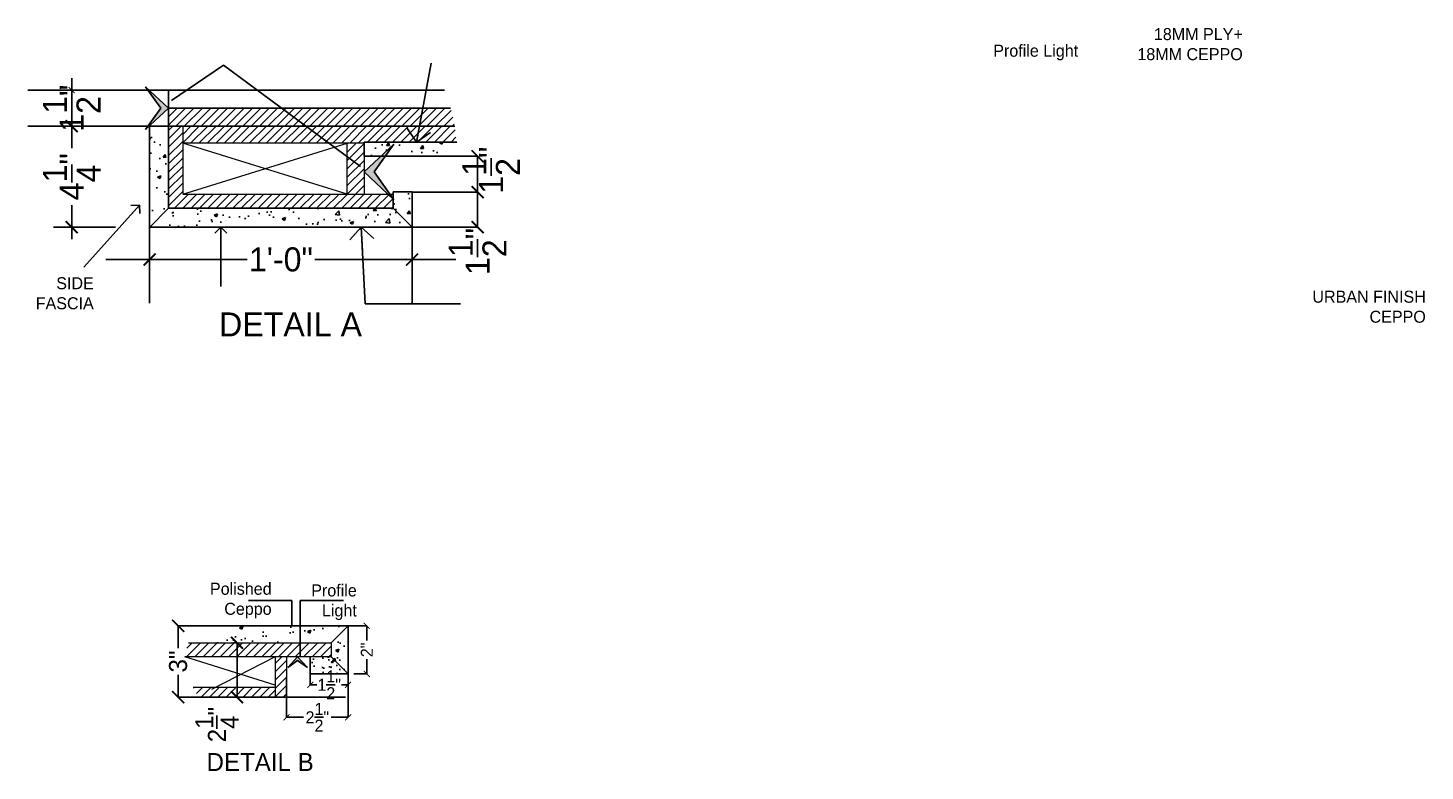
# Model space of a CAD drawing. Header units: inches. Extents: x -137722 to 81594, y -22256 to -1207.
# Drawn here: x -62771.8 to -62713.7, y -2214.1 to -2183.1 of the extents above; entities that cross this region are included whole.
import ezdxf

# ---------------------------------------------------------------- set-up
doc = ezdxf.new("R2010")
doc.units = ezdxf.units.IN
doc.header["$LTSCALE"] = 0.05
doc.header["$MEASUREMENT"] = 0
doc.header["$PDMODE"] = 3
doc.header["$PDSIZE"] = -4
doc.linetypes.add('DASHED2', pattern=[0.375, 0.25, -0.125])
doc.layers.get('Defpoints').update_dxf_attribs({"linetype": 'DASHED2'})
for name, color, linetype in [('Civil Dimension - Text', 7, 'Continuous'), ('Flooring Hatch', 251, 'Continuous'), ('Furniture Layout', 6, 'Continuous'), ('HATCH', 251, 'Continuous'), ('SECTIONCUTEDGES', 7, 'Continuous'), ('text', 176, 'Continuous')]:
    doc.layers.add(name, color=color, linetype=linetype)
doc.layers.add('FURNITURE', color=36, linetype='Continuous', lineweight=18)
doc.styles.add('9-128OF1-4', font='stylu.ttf')
doc.styles.add('ARIAL1', font='romans.shx', dxfattribs={"width": 0.85})
doc.styles.get("Standard").update_dxf_attribs({"font": 'stylu.ttf', "height": 6})
doc.dimstyles.new('Annotative', dxfattribs={"dimtxt": 6, "dimasz": 0.18, "dimexe": 0.18, "dimexo": 0.0625, "dimgap": 0.09, "dimtad": 0, "dimtih": 1, "dimtoh": 1, "dimdec": 3, "dimzin": 0, "dimdsep": 46, "dimlunit": 4, "dimtxsty": 'Standard', "dimcen": 0.09, "dimadec": 0, "dimazin": 0, "dimtfac": 1, "dimtdec": 3, "dimtofl": 0, "dimtmove": 0, "dimatfit": 3, "dimfxl": 1, "dimtolj": 1, "dimtzin": 0, "dimarcsym": 0})
doc.dimstyles.new('DIM 1-4', dxfattribs={"dimtxt": 3.0792, "dimasz": 1.82, "dimexe": 1.82, "dimexo": 0, "dimgap": 0.09, "dimtad": 0, "dimzin": 0, "dimdsep": 46, "dimlunit": 4, "dimtxsty": '9-128OF1-4', "dimblk": 'ARCHTICK', "dimcen": 1.8125, "dimdle": 1.82, "dimclrd": 8, "dimclre": 8, "dimadec": 0, "dimazin": 0, "dimtfac": 1, "dimtofl": 0, "dimtmove": 0, "dimatfit": 3, "dimldrblk": 'OPEN90', "dimfxl": 1, "dimtolj": 1, "dimtzin": 0, "dimlwd": -1, "dimarcsym": 0})
pattern_1 = [(45, (-59216.90206, -1767.62976), (-0.17399281, 0.17399281), [])]
pattern_2 = [(50, (-59809.8156, -1660.4309), (1.4119295, -0.12352782), [0.1476378, -1.62401575]), (355, (-59809.8156, -1660.4309), (-0.27313255, 1.4806932), [0.11811024, -1.2992126]), (100.451444, (-59809.698, -1660.4412), (1.13879694, 1.35716534), [0.1254728, -1.380201]), (46.1842, (-59809.8156, -1660.0372), (2.1008688, -0.3258254), [0.2214567, -2.4360236]), (96.635635, (-59809.6406, -1660.0643), (1.8398857, 1.9175563), [0.1882093, -2.0703027]), (351.18416, (-59809.8156, -1660.0372), (1.8398857, 1.9175563), [0.1771654, -1.9488189]), (21, (-59809.6188, -1660.1356), (1.1750139, -0.79255687), [0.1476378, -1.62401575]), (326, (-59809.6188, -1660.1356), (0.4789672, 1.4274607), [0.11811024, -1.2992126]), (71.451445, (-59809.5209, -1660.2016), (1.65398106, 0.63490384), [0.1254728, -1.380201]), (37.5, (-59809.81563, -1660.43086), (0.02393672, 0.65530286), [0, -1.28346457, 0, -1.31889764, 0, -1.30413386]), (7.5, (-59809.8156, -1660.43086), (0.51785342, 0.776401), [0, -0.7519685, 0, -1.253937, 0, -0.49704724]), (327.5, (-59810.2546, -1660.43086), (1.05083157, -0.04439935), [0, -0.49212598, 0, -1.53543307, 0, -2.03740157]), (317.5, (-59810.45145, -1660.4309), (1.14800427, 0.19705705), [0, -0.63976378, 0, -1.01968504, 0, -1.4468504])]

# ---------------------------------------------------------------- blocks, each defined once
blk = doc.blocks.new('adwawd')
at = {"layer": 'Flooring Hatch', "ltscale": 50, "true_color": 0xcd6928, "transparency": 33554687}
h = blk.add_hatch(color=32, dxfattribs=at)
h.dxf.hatch_style = 1
h.paths.add_polyline_path([(-77941.34, -7094.04), (-77946.01, -7099.05), (-77941.34, -7095.73), (-77936.68, -7099.05)])
at = {"layer": 'Civil Dimension - Text', "color": 2, "ltscale": 50}
for p, q in [((-77941.34, -7094.04), (-77946.01, -7099.05)), ((-77941.34, -7094.04), (-77936.68, -7099.05)), ((-77946.01, -7099.05), (-77941.34, -7095.73)), ((-77936.68, -7099.05), (-77941.34, -7095.73))]:
    blk.add_line(p, q, dxfattribs=at)
blk = doc.blocks.new('_Open90')
at = {"color": 0, "linetype": 'ByBlock', "lineweight": -2}
for p, q in [((0, 0), (-1, 0)), ((-0.5, 0.5), (0, 0)), ((0, 0), (-0.5, -0.5))]:
    blk.add_line(p, q, dxfattribs=at)
blk = doc.blocks.new('_ArchTick')
at = {"color": 0, "const_width": 0.15}
blk.add_lwpolyline([(-0.5, -0.5), (0.5, 0.5)], dxfattribs=at)
blk = doc.blocks.new('*D480')
at = {"layer": 'Civil Dimension - Text', "color": 8, "lineweight": -2, "ltscale": 50, "transparency": 16777216}
for p, q in [((-62766.709, -2191.078), (-62766.709, -2194.589)), ((-62755.791, -2191.425), (-62755.791, -2194.589))]:
    blk.add_line(p, q, dxfattribs=at)
at = {"layer": 'Civil Dimension - Text', "color": 8, "ltscale": 50, "transparency": 16777216}
for p, q in [((-62768.529, -2192.769), (-62762.659, -2192.769)), ((-62753.971, -2192.769), (-62759.841, -2192.769))]:
    blk.add_line(p, q, dxfattribs=at)
at = {"layer": 'Defpoints', "color": 0, "ltscale": 50, "transparency": 16777216}
for p in [(-62766.709, -2191.078), (-62755.791, -2191.425), (-62766.709, -2192.769)]:
    blk.add_point(p, dxfattribs=at)
at = {"layer": 'Civil Dimension - Text', "color": 8, "ltscale": 50, "transparency": 16777216, "xscale": 0.5, "yscale": 0.5, "zscale": 0.5, "rotation": 180}
blk.add_blockref('_ArchTick', (-62766.709, -2192.769), dxfattribs=at)
at = {"layer": 'Civil Dimension - Text', "color": 8, "ltscale": 50, "transparency": 16777216, "xscale": 0.5, "yscale": 0.5, "zscale": 0.5}
blk.add_blockref('_ArchTick', (-62755.791, -2192.769), dxfattribs=at)
at = {"layer": 'Civil Dimension - Text', "ltscale": 50, "transparency": 16777216, "insert": (-62761.25, -2192.769), "char_height": 1, "attachment_point": 5, "style": '9-128OF1-4'}
blk.add_mtext('\\A1;1\'-0"', dxfattribs=at)
blk = doc.blocks.new('*D481')
at = {"layer": 'Civil Dimension - Text', "color": 8, "lineweight": -2, "ltscale": 50, "transparency": 16777216}
for p, q in [((-62766.709, -2187.223), (-62771.771, -2187.223)), ((-62770.708, -2191.425), (-62768.131, -2191.425))]:
    blk.add_line(p, q, dxfattribs=at)
at = {"layer": 'Civil Dimension - Text', "color": 8, "ltscale": 50, "transparency": 16777216}
for p, q in [((-62769.951, -2186.723), (-62769.951, -2188.139)), ((-62769.951, -2191.925), (-62769.951, -2190.509))]:
    blk.add_line(p, q, dxfattribs=at)
at = {"layer": 'Defpoints', "color": 0, "ltscale": 50, "transparency": 16777216}
for p in [(-62769.951, -2187.223), (-62766.709, -2187.223), (-62770.708, -2191.425)]:
    blk.add_point(p, dxfattribs=at)
at = {"layer": 'Civil Dimension - Text', "color": 8, "ltscale": 50, "transparency": 16777216, "xscale": 0.5, "yscale": 0.5, "zscale": 0.5}
for p, rotation in [((-62769.951, -2187.223), 90), ((-62769.951, -2191.425), 270)]:
    blk.add_blockref('_ArchTick', p, dxfattribs=dict(at, rotation=rotation))
at = {"layer": 'Civil Dimension - Text', "ltscale": 50, "transparency": 16777216, "insert": (-62769.951, -2189.324), "char_height": 1, "attachment_point": 5, "rotation": 90, "style": '9-128OF1-4'}
blk.add_mtext('\\A1;4{\\H1x;\\S1/4;}"', dxfattribs=at)
blk = doc.blocks.new('*D482')
at = {"layer": 'Civil Dimension - Text', "color": 8, "lineweight": -2, "ltscale": 50, "transparency": 16777216}
for p, q in [((-62755.791, -2189.969), (-62753.067, -2189.969)), ((-62755.791, -2191.425), (-62753.067, -2191.425))]:
    blk.add_line(p, q, dxfattribs=at)
at = {"layer": 'Civil Dimension - Text', "color": 8, "ltscale": 50, "transparency": 16777216}
blk.add_line((-62753.067, -2189.969), (-62753.067, -2191.425), dxfattribs=at)
at = {"layer": 'Defpoints', "color": 0, "ltscale": 50, "transparency": 16777216}
for p in [(-62755.791, -2189.969), (-62755.791, -2191.425), (-62753.067, -2191.425)]:
    blk.add_point(p, dxfattribs=at)
at = {"layer": 'Civil Dimension - Text', "color": 8, "ltscale": 50, "transparency": 16777216, "xscale": 0.5, "yscale": 0.5, "zscale": 0.5}
for p, rotation in [((-62753.067, -2189.969), 90), ((-62753.067, -2191.425), 270)]:
    blk.add_blockref('_ArchTick', p, dxfattribs=dict(at, rotation=rotation))
at = {"layer": 'Civil Dimension - Text', "ltscale": 50, "transparency": 16777216, "insert": (-62753.067, -2192.433), "char_height": 1, "attachment_point": 5, "rotation": 90, "style": '9-128OF1-4'}
blk.add_mtext('\\A1;1{\\H1x;\\S1/2;}"', dxfattribs=at)
blk = doc.blocks.new('*D483')
at = {"layer": 'Civil Dimension - Text', "color": 8, "lineweight": -2, "ltscale": 50, "transparency": 16777216}
for p, q in [((-62754.973, -2188.472), (-62753.067, -2188.472)), ((-62755.791, -2189.969), (-62753.067, -2189.969))]:
    blk.add_line(p, q, dxfattribs=at)
at = {"layer": 'Civil Dimension - Text', "color": 8, "ltscale": 50, "transparency": 16777216}
blk.add_line((-62753.067, -2189.969), (-62753.067, -2188.472), dxfattribs=at)
at = {"layer": 'Defpoints', "color": 0, "ltscale": 50, "transparency": 16777216}
for p in [(-62754.973, -2188.472), (-62753.067, -2188.472), (-62755.791, -2189.969)]:
    blk.add_point(p, dxfattribs=at)
at = {"layer": 'Civil Dimension - Text', "color": 8, "ltscale": 50, "transparency": 16777216, "xscale": 0.5, "yscale": 0.5, "zscale": 0.5}
for p, rotation in [((-62753.067, -2188.472), 90), ((-62753.067, -2189.969), 270)]:
    blk.add_blockref('_ArchTick', p, dxfattribs=dict(at, rotation=rotation))
at = {"layer": 'Civil Dimension - Text', "ltscale": 50, "transparency": 16777216, "insert": (-62752.507, -2189.052), "char_height": 1, "attachment_point": 5, "rotation": 90, "style": '9-128OF1-4'}
blk.add_mtext('\\A1;1{\\H1x;\\S1/2;}"', dxfattribs=at)
blk = doc.blocks.new('*D484')
at = {"layer": 'Civil Dimension - Text', "color": 8, "lineweight": -2, "ltscale": 50, "transparency": 16777216}
for p, q in [((-62764.563, -2208.009), (-62765.524, -2208.009)), ((-62762.899, -2210.977), (-62765.524, -2210.977))]:
    blk.add_line(p, q, dxfattribs=at)
at = {"layer": 'Civil Dimension - Text', "color": 8, "ltscale": 50, "transparency": 16777216}
for p, q in [((-62765.524, -2208.009), (-62765.524, -2208.937)), ((-62765.524, -2210.977), (-62765.524, -2210.049))]:
    blk.add_line(p, q, dxfattribs=at)
at = {"layer": 'Defpoints', "color": 0, "ltscale": 50, "transparency": 16777216}
for p in [(-62764.563, -2208.009), (-62765.524, -2210.977), (-62762.899, -2210.977)]:
    blk.add_point(p, dxfattribs=at)
at = {"layer": 'Civil Dimension - Text', "color": 8, "ltscale": 50, "transparency": 16777216, "xscale": 0.5, "yscale": 0.5, "zscale": 0.5}
for p, rotation in [((-62765.524, -2208.009), 90), ((-62765.524, -2210.977), 270)]:
    blk.add_blockref('_ArchTick', p, dxfattribs=dict(at, rotation=rotation))
at = {"layer": 'Civil Dimension - Text', "ltscale": 50, "transparency": 16777216, "insert": (-62765.524, -2209.493), "char_height": 0.75, "attachment_point": 5, "rotation": 90, "style": '9-128OF1-4'}
blk.add_mtext('\\A1;3"', dxfattribs=at)
blk = doc.blocks.new('*D485')
at = {"layer": 'Civil Dimension - Text', "color": 8, "lineweight": -2, "ltscale": 50, "transparency": 16777216}
for p, q in [((-62763.217, -2208.717), (-62763.073, -2208.717)), ((-62763.217, -2210.977), (-62763.073, -2210.977))]:
    blk.add_line(p, q, dxfattribs=at)
at = {"layer": 'Civil Dimension - Text', "color": 8, "ltscale": 50, "transparency": 16777216}
blk.add_line((-62763.073, -2208.717), (-62763.073, -2210.977), dxfattribs=at)
at = {"layer": 'Defpoints', "color": 0, "ltscale": 50, "transparency": 16777216}
for p in [(-62763.217, -2208.717), (-62763.217, -2210.977), (-62763.073, -2210.977)]:
    blk.add_point(p, dxfattribs=at)
at = {"layer": 'Civil Dimension - Text', "color": 8, "ltscale": 50, "transparency": 16777216, "xscale": 0.5, "yscale": 0.5, "zscale": 0.5}
for p, rotation in [((-62763.073, -2208.717), 90), ((-62763.073, -2210.977), 270)]:
    blk.add_blockref('_ArchTick', p, dxfattribs=dict(at, rotation=rotation))
at = {"layer": 'Civil Dimension - Text', "ltscale": 50, "transparency": 16777216, "insert": (-62763.91, -2212.117), "char_height": 0.75, "attachment_point": 5, "rotation": 90, "style": '9-128OF1-4'}
blk.add_mtext('\\A1;2{\\H1x;\\S1/4;}"', dxfattribs=at)
blk = doc.blocks.new('*D486')
at = {"layer": 'Civil Dimension - Text', "color": 8, "lineweight": -2, "ltscale": 50, "transparency": 16777216}
for p, q in [((-62761.013, -2210.139), (-62761.013, -2211.814)), ((-62758.454, -2210.009), (-62758.454, -2211.814))]:
    blk.add_line(p, q, dxfattribs=at)
at = {"layer": 'Civil Dimension - Text', "color": 8, "ltscale": 50, "transparency": 16777216}
for p, q in [((-62761.013, -2211.814), (-62760.315, -2211.814)), ((-62758.454, -2211.814), (-62759.153, -2211.814))]:
    blk.add_line(p, q, dxfattribs=at)
at = {"layer": 'Defpoints', "color": 0, "ltscale": 50, "transparency": 16777216}
for p in [(-62761.013, -2210.139), (-62758.454, -2210.009), (-62761.013, -2211.814)]:
    blk.add_point(p, dxfattribs=at)
at = {"layer": 'Civil Dimension - Text', "color": 8, "ltscale": 50, "transparency": 16777216, "xscale": 0.25, "yscale": 0.25, "zscale": 0.25, "rotation": 180}
blk.add_blockref('_ArchTick', (-62761.013, -2211.814), dxfattribs=at)
at = {"layer": 'Civil Dimension - Text', "color": 8, "ltscale": 50, "transparency": 16777216, "xscale": 0.25, "yscale": 0.25, "zscale": 0.25}
blk.add_blockref('_ArchTick', (-62758.454, -2211.814), dxfattribs=at)
at = {"layer": 'Civil Dimension - Text', "ltscale": 50, "transparency": 16777216, "insert": (-62759.734, -2211.814), "char_height": 0.5, "attachment_point": 5, "style": '9-128OF1-4'}
blk.add_mtext('\\A1;2{\\H1x;\\S1/2;}"', dxfattribs=at)
blk = doc.blocks.new('*D487')
at = {"layer": 'Civil Dimension - Text', "color": 8, "lineweight": -2, "ltscale": 50, "transparency": 16777216}
for p, q in [((-62758.772, -2208.009), (-62757.677, -2208.009)), ((-62758.216, -2210.009), (-62757.677, -2210.009))]:
    blk.add_line(p, q, dxfattribs=at)
at = {"layer": 'Civil Dimension - Text', "color": 8, "ltscale": 50, "transparency": 16777216}
for p, q in [((-62757.677, -2208.009), (-62757.677, -2208.623)), ((-62757.677, -2210.009), (-62757.677, -2209.394))]:
    blk.add_line(p, q, dxfattribs=at)
at = {"layer": 'Defpoints', "color": 0, "ltscale": 50, "transparency": 16777216}
for p in [(-62758.772, -2208.009), (-62757.677, -2208.009), (-62758.216, -2210.009)]:
    blk.add_point(p, dxfattribs=at)
at = {"layer": 'Civil Dimension - Text', "color": 8, "ltscale": 50, "transparency": 16777216, "xscale": 0.25, "yscale": 0.25, "zscale": 0.25}
for p, rotation in [((-62757.677, -2208.009), 90), ((-62757.677, -2210.009), 270)]:
    blk.add_blockref('_ArchTick', p, dxfattribs=dict(at, rotation=rotation))
at = {"layer": 'Civil Dimension - Text', "ltscale": 50, "transparency": 16777216, "insert": (-62757.677, -2209.009), "char_height": 0.5, "attachment_point": 5, "rotation": 90, "style": '9-128OF1-4'}
blk.add_mtext('\\A1;2"', dxfattribs=at)
blk = doc.blocks.new('*D488')
at = {"layer": 'Civil Dimension - Text', "color": 8, "lineweight": -2, "ltscale": 50, "transparency": 16777216}
for p, q in [((-62760.029, -2210.009), (-62760.029, -2210.462)), ((-62758.454, -2210.009), (-62758.454, -2210.462))]:
    blk.add_line(p, q, dxfattribs=at)
at = {"layer": 'Civil Dimension - Text', "color": 8, "ltscale": 50, "transparency": 16777216}
for p, q in [((-62760.029, -2210.462), (-62759.749, -2210.462)), ((-62758.454, -2210.462), (-62758.734, -2210.462))]:
    blk.add_line(p, q, dxfattribs=at)
at = {"layer": 'Defpoints', "color": 0, "ltscale": 50, "transparency": 16777216}
for p in [(-62760.029, -2210.009), (-62758.454, -2210.009), (-62758.454, -2210.462)]:
    blk.add_point(p, dxfattribs=at)
at = {"layer": 'Civil Dimension - Text', "color": 8, "ltscale": 50, "transparency": 16777216, "xscale": 0.25, "yscale": 0.25, "zscale": 0.25, "rotation": 180}
blk.add_blockref('_ArchTick', (-62760.029, -2210.462), dxfattribs=at)
at = {"layer": 'Civil Dimension - Text', "color": 8, "ltscale": 50, "transparency": 16777216, "xscale": 0.25, "yscale": 0.25, "zscale": 0.25}
blk.add_blockref('_ArchTick', (-62758.454, -2210.462), dxfattribs=at)
at = {"layer": 'Civil Dimension - Text', "ltscale": 50, "transparency": 16777216, "insert": (-62759.242, -2210.462), "char_height": 0.5, "attachment_point": 5, "style": '9-128OF1-4'}
blk.add_mtext('\\A1;1{\\H1x;\\S1/2;}"', dxfattribs=at)
blk = doc.blocks.new('*D595')
at = {"layer": 'Civil Dimension - Text', "color": 8, "ltscale": 50, "transparency": 16777216}
blk.add_line((-62769.951, -2187.723), (-62769.951, -2185.223), dxfattribs=at)
at = {"layer": 'Civil Dimension - Text', "color": 8, "lineweight": -2, "ltscale": 50, "transparency": 16777216}
for p, q in [((-62765.922, -2185.723), (-62771.771, -2185.723)), ((-62766.709, -2187.223), (-62771.771, -2187.223))]:
    blk.add_line(p, q, dxfattribs=at)
at = {"layer": 'Defpoints', "color": 0, "ltscale": 50, "transparency": 16777216}
for p in [(-62769.951, -2185.723), (-62765.922, -2185.723), (-62766.709, -2187.223)]:
    blk.add_point(p, dxfattribs=at)
at = {"layer": 'Civil Dimension - Text', "color": 8, "ltscale": 50, "transparency": 16777216, "xscale": 0.25, "yscale": 0.25, "zscale": 0.25}
for p, rotation in [((-62769.951, -2185.723), 90), ((-62769.951, -2187.223), 270)]:
    blk.add_blockref('_ArchTick', p, dxfattribs=dict(at, rotation=rotation))
at = {"layer": 'Civil Dimension - Text', "ltscale": 50, "transparency": 16777216, "insert": (-62769.951, -2186.473), "char_height": 1, "attachment_point": 5, "rotation": 90, "style": '9-128OF1-4'}
blk.add_mtext('\\A1;1{\\H1x;\\S1/2;}"', dxfattribs=at)

msp = doc.modelspace()

# ---------------------------------------------------------------- hatches: boundary and pattern name
at = {"layer": 'Furniture Layout', "ltscale": 50}
h = msp.add_hatch(dxfattribs=at)
h.set_pattern_fill('AR-CONC', color=256, scale=0.11811)
h.set_pattern_definition([(50, (-65105.078, -481.4349), (0.8471577, -0.0741167), [0.08858268, -0.97440945]), (355, (-65105.078, -481.4349), (-0.16387953, 0.8884159), [0.07086614, -0.77952756]), (100.451444, (-65105.0074, -481.44106), (0.68327817, 0.8142992), [0.0752837, -0.8281206]), (46.1842, (-65105.078, -481.1987), (1.26052126, -0.1954952), [0.132874, -1.4616142]), (96.635635, (-65104.973, -481.215), (1.10393143, 1.1505338), [0.1129256, -1.2421816]), (351.184164, (-65105.078, -481.1987), (1.10393143, 1.1505338), [0.1062992, -1.16929134]), (21, (-65104.9599, -481.2577), (0.70500833, -0.47553412), [0.08858268, -0.97440945]), (326, (-65104.9599, -481.2577), (0.28738031, 0.85647643), [0.07086614, -0.77952756]), (71.451445, (-65104.9011, -481.29734), (0.99238863, 0.3809423), [0.0752837, -0.8281206]), (37.5, (-65105.078, -481.43488), (0.014362034, 0.393181717), [0, -0.77007874, 0, -0.79133858, 0, -0.782480315]), (7.5, (-65105.078, -481.4349), (0.31071205, 0.465840605), [0, -0.4511811, 0, -0.752362205, 0, -0.29822835]), (327.5, (-65105.34138, -481.43488), (0.63049894, -0.026639612), [0, -0.29527559, 0, -0.92125984, 0, -1.222440945]), (317.5, (-65105.4595, -481.4349), (0.68880256, 0.11823423), [0, -0.38385827, 0, -0.61181102, 0, -0.86811024])])
h.paths.add_polyline_path([(-62759.163, -2209.3001), (-62760.0292, -2209.3001), (-62760.0292, -2210.0088), (-62758.4544, -2210.0088)])
at = {"layer": 'HATCH', "ltscale": 50, "true_color": 0xb3691e}
h = msp.add_hatch(dxfattribs=at)
h.set_pattern_fill('ANSI31', color=32, scale=1.968504)
h.set_pattern_definition([(45, (285.98147, 10373.0516), (-0.1739928103, 0.1739928103), [])])
h.paths.add_polyline_path([(-62754.1969, -2186.4735), (-62765.922, -2186.4735), (-62765.922, -2187.2235), (-62754.0223, -2187.2235, 0.0223908)])
at = {"layer": 'HATCH', "ltscale": 50, "true_color": 0x939598}
h = msp.add_hatch(dxfattribs=at)
h.set_pattern_fill('AR-CONC', color=252, scale=0.19685)
h.set_pattern_definition([(50, (-59709.1115, -1666.3867), (1.4119295, -0.12352782), [0.1476378, -1.62401575]), (355, (-59709.1115, -1666.3867), (-0.27313255, 1.4806932), [0.11811024, -1.2992126]), (100.451444, (-59708.9939, -1666.397), (1.13879694, 1.35716534), [0.1254728, -1.380201]), (46.1842, (-59709.1115, -1665.993), (2.1008688, -0.3258254), [0.2214567, -2.4360236]), (96.635635, (-59708.9365, -1666.0202), (1.8398857, 1.9175563), [0.1882093, -2.0703027]), (351.18416, (-59709.1115, -1665.993), (1.8398857, 1.9175563), [0.1771654, -1.9488189]), (21, (-59708.9147, -1666.0914), (1.1750139, -0.79255687), [0.1476378, -1.62401575]), (326, (-59708.9147, -1666.0914), (0.4789672, 1.4274607), [0.11811024, -1.2992126]), (71.451445, (-59708.8168, -1666.1575), (1.65398106, 0.63490384), [0.1254728, -1.380201]), (37.5, (-59709.11153, -1666.3867), (0.02393672, 0.65530286), [0, -1.28346457, 0, -1.31889764, 0, -1.30413386]), (7.5, (-59709.1115, -1666.3867), (0.51785342, 0.776401), [0, -0.7519685, 0, -1.253937, 0, -0.49704724]), (327.5, (-59709.5505, -1666.3867), (1.05083157, -0.04439935), [0, -0.49212598, 0, -1.53543307, 0, -2.03740157]), (317.5, (-59709.7474, -1666.3867), (1.14800427, 0.19705705), [0, -0.63976378, 0, -1.01968504, 0, -1.4468504])])
h.paths.add_polyline_path([(-62755.7912, -2191.4249), (-62755.7912, -2189.9564), (-62756.5786, -2189.9564), (-62756.5786, -2190.6375), (-62765.922, -2190.6431), (-62765.922, -2187.2207), (-62766.7094, -2187.2263), (-62766.7094, -2191.4249)])
at = {"layer": 'HATCH', "ltscale": 50, "true_color": 0xb3691e}
h = msp.add_hatch(dxfattribs=at)
h.set_pattern_fill('ANSI31', color=32, scale=1.968504)
h.set_pattern_definition([(45, (-59070.72236, -1702.01794), (-0.17399281, 0.17399281), [])])
h.paths.add_polyline_path([(-62756.5786, -2190.047), (-62757.7124, -2190.047), (-62765.3315, -2190.0525), (-62765.3315, -2187.2179), (-62765.922, -2187.2123), (-62765.922, -2190.6375), (-62756.5786, -2190.6375)])
h = msp.add_hatch(dxfattribs=at)
h.set_pattern_fill('ANSI31', color=32, scale=1.968504)
h.set_pattern_definition([(45, (-58970.79334, -1702.01794), (-0.17399281, 0.17399281), [])])
h.paths.add_polyline_path([(-62754.0223, -2187.2235), (-62765.3315, -2187.2123), (-62765.3315, -2187.921), (-62753.9494, -2187.8794)])
h = msp.add_hatch(dxfattribs=at)
h.set_pattern_fill('ANSI31', color=32, scale=1.968504)
h.set_pattern_definition([(45, (285.48147, 10373.0516), (-0.1739928103, 0.1739928103), [])])
h.paths.add_polyline_path([(-62758.495, -2190.047), (-62757.7912, -2190.047), (-62757.7912, -2188.4722), (-62757.7912, -2187.921), (-62758.495, -2187.921)])
at = {"layer": 'HATCH', "ltscale": 50, "true_color": 0x939598}
h = msp.add_hatch(dxfattribs=at)
h.set_pattern_fill('AR-CONC', color=252, scale=0.19685)
h.set_pattern_definition([(50, (-59710.832, -1666.3867), (1.4119295, -0.12352782), [0.1476378, -1.62401575]), (355, (-59710.832, -1666.3867), (-0.27313255, 1.4806932), [0.11811024, -1.2992126]), (100.451444, (-59710.7143, -1666.397), (1.13879694, 1.35716534), [0.1254728, -1.380201]), (46.1842, (-59710.832, -1665.993), (2.1008688, -0.3258254), [0.2214567, -2.4360236]), (96.635635, (-59710.657, -1666.0202), (1.8398857, 1.9175563), [0.1882093, -2.0703027]), (351.18416, (-59710.832, -1665.993), (1.8398857, 1.9175563), [0.1771654, -1.9488189]), (21, (-59710.6352, -1666.0914), (1.1750139, -0.79255687), [0.1476378, -1.62401575]), (326, (-59710.6352, -1666.0914), (0.4789672, 1.4274607), [0.11811024, -1.2992126]), (71.451445, (-59710.5372, -1666.1575), (1.65398106, 0.63490384), [0.1254728, -1.380201]), (37.5, (-59710.832, -1666.3867), (0.02393672, 0.65530286), [0, -1.28346457, 0, -1.31889764, 0, -1.30413386]), (7.5, (-59710.832, -1666.3867), (0.51785342, 0.776401), [0, -0.7519685, 0, -1.253937, 0, -0.49704724]), (327.5, (-59711.271, -1666.3867), (1.05083157, -0.04439935), [0, -0.49212598, 0, -1.53543307, 0, -2.03740157]), (317.5, (-59711.4678, -1666.3867), (1.14800427, 0.19705705), [0, -0.63976378, 0, -1.01968504, 0, -1.4468504])])
edge = h.paths.add_edge_path()
edge.add_arc((-62756.4001, -2188.3967), 2.0181, 357.858493, 374.853652)
edge.add_line((-62754.4494, -2187.8794), (-62757.7912, -2187.8794))
edge.add_line((-62757.7912, -2187.8794), (-62757.7912, -2188.4722))
edge.add_line((-62757.7912, -2188.4722), (-62754.3834, -2188.4722))
h = msp.add_hatch(dxfattribs=at)
h.set_pattern_fill('AR-CONC', color=252, scale=0.19685)
h.set_pattern_definition(pattern_2)
h.paths.add_polyline_path([(-62759.163, -2208.0088), (-62763.4967, -2208.0088, 0.0550765), (-62763.9301, -2208.7174), (-62759.163, -2208.7174)])
h = msp.add_hatch(dxfattribs=at)
h.set_pattern_fill('AR-CONC', color=252, scale=0.19685)
h.set_pattern_definition(pattern_2)
h.paths.add_polyline_path([(-62758.4544, -2208.0088), (-62759.163, -2208.0088), (-62759.163, -2208.7174), (-62759.163, -2210.0088), (-62758.4544, -2210.0088)])
at = {"layer": 'HATCH', "ltscale": 50, "true_color": 0xb3691e}
h = msp.add_hatch(dxfattribs=at)
h.set_pattern_fill('ANSI31', color=32, scale=1.968504)
h.set_pattern_definition([(45, (-59708.7302, -1654.17624), (-0.17399281, 0.17399281), [])])
h.paths.add_polyline_path([(-62759.163, -2209.3001), (-62759.163, -2208.7174), (-62765.0937, -2208.7174, 0.0409294), (-62765.2433, -2209.3001)])
h = msp.add_hatch(dxfattribs=at)
h.set_pattern_fill('ANSI31', color=32, scale=1.968504)
h.set_pattern_definition(pattern_1)
h.paths.add_polyline_path([(-62761.4859, -2210.9773), (-62761.0134, -2210.9773), (-62761.0134, -2209.3001), (-62761.4859, -2209.3001)])
h = msp.add_hatch(dxfattribs=at)
h.set_pattern_fill('ANSI31', color=32, scale=1.968504)
h.set_pattern_definition(pattern_1)
h.paths.add_polyline_path([(-62761.4859, -2210.9773), (-62761.0134, -2210.9773), (-62761.0134, -2209.5938), (-62761.4859, -2209.5938)])
h = msp.add_hatch(dxfattribs=at)
h.set_pattern_fill('ANSI31', color=32, scale=1.968504)
h.set_pattern_definition([(45, (-59781.57134, -1621.0824), (-0.17399281, 0.17399281), [])])
h.paths.add_polyline_path([(-62764.9018, -2210.5781, 0.0314556), (-62764.6679, -2210.9773), (-62761.4859, -2210.9773), (-62761.4859, -2210.5781), (-62762.4701, -2210.5781)])

# ---------------------------------------------------------------- linework, layer by layer
at = {"layer": 'Civil Dimension - Text', "ltscale": 50}
for p, q in [((-62754.4449, -2185.7235), (-62765.922, -2185.7235)), ((-62754.1969, -2186.4735), (-62765.922, -2186.4735)), ((-62765.922, -2187.2235), (-62754.0223, -2187.2235)), ((-62757.7912, -2187.8794), (-62753.9263, -2187.8794)), ((-62757.7912, -2187.8794), (-62757.7912, -2188.4722)), ((-62757.7912, -2188.4722), (-62753.8834, -2188.4722))]:
    msp.add_line(p, q, dxfattribs=at)
at = {"layer": 'FURNITURE', "ltscale": 50}
for p, q in [((-62765.3315, -2187.2235), (-62765.3315, -2190.047)), ((-62757.7912, -2187.921), (-62765.3315, -2187.921)), ((-62758.495, -2190.047), (-62765.3315, -2187.921)), ((-62765.3315, -2190.047), (-62758.4998, -2187.921)), ((-62758.495, -2190.047), (-62758.495, -2187.921)), ((-62757.7912, -2188.4722), (-62757.7912, -2190.047)), ((-62765.3315, -2190.047), (-62756.5786, -2190.047))]:
    msp.add_line(p, q, dxfattribs=at)
at = {"layer": 'FURNITURE'}
for p, q in [((-62765.0937, -2208.7174), (-62759.163, -2208.7174)), ((-62759.163, -2208.7174), (-62759.163, -2209.3001)), ((-62759.163, -2209.3001), (-62765.2433, -2209.3001)), ((-62761.4859, -2210.4709), (-62765.2433, -2209.3001)), ((-62759.163, -2209.3001), (-62764.3993, -2209.3001)), ((-62761.4859, -2209.3001), (-62764.1346, -2210.6568)), ((-62761.4859, -2209.3001), (-62761.4859, -2210.8701)), ((-62761.0134, -2209.3001), (-62761.0134, -2210.9773)), ((-62761.4859, -2209.5938), (-62761.4859, -2210.9773)), ((-62761.0134, -2209.5938), (-62761.0134, -2210.9773)), ((-62761.4859, -2210.5781), (-62764.9018, -2210.5781)), ((-62761.4859, -2210.5781), (-62764.1346, -2210.5781))]:
    msp.add_line(p, q, dxfattribs=at)
at = {"layer": 'Furniture Layout', "ltscale": 50}
for p, q in [((-62765.922, -2185.7235), (-62765.922, -2190.6375)), ((-62766.7094, -2187.2235), (-62766.7094, -2191.4249)), ((-62765.922, -2187.2235), (-62766.7094, -2187.2235)), ((-62756.5786, -2190.6375), (-62756.5786, -2189.9564)), ((-62755.7912, -2189.9564), (-62756.5786, -2189.9564)), ((-62755.7912, -2191.4249), (-62755.7912, -2189.9564)), ((-62765.922, -2190.6375), (-62766.7094, -2191.4347)), ((-62765.922, -2190.6375), (-62756.5786, -2190.6375)), ((-62756.5786, -2190.6375), (-62755.7912, -2191.4249)), ((-62766.7094, -2191.4249), (-62755.7912, -2191.4249)), ((-62764.7603, -2208.0088), (-62758.4544, -2208.0088)), ((-62759.163, -2208.7174), (-62758.4544, -2208.0088)), ((-62758.4544, -2208.0088), (-62758.4544, -2210.0088)), ((-62760.0292, -2210.0088), (-62760.0292, -2209.3001)), ((-62759.163, -2209.3001), (-62758.4544, -2210.0088)), ((-62759.163, -2209.3001), (-62758.4544, -2210.0088)), ((-62758.4544, -2210.0088), (-62760.0292, -2210.0088))]:
    msp.add_line(p, q, dxfattribs=at)
at = {"layer": 'SECTIONCUTEDGES'}
msp.add_line((-62764.6679, -2210.9773), (-62758.5629, -2210.9773), dxfattribs=at)

# ---------------------------------------------------------------- block references
at = {"layer": 'Civil Dimension - Text'}
for p, xscale, yscale, zscale, rotation in [((-61413.5398, -17044.9366), 0.1906364763062889, 0.1906364763062889, 0.1906364763062889, 270), ((-64519.5162, 17166.7399), 0.2483388566316006, 0.2483388566316006, 0.2483388566316006, 89.99999999999999)]:
    msp.add_blockref('adwawd', p, dxfattribs=dict(at, xscale=xscale, yscale=yscale, zscale=zscale, rotation=rotation))
at = {"layer": 'Civil Dimension - Text', "xscale": -0.08794456663024745, "yscale": 0.08794456663024745, "zscale": 0.08794456663024745}
msp.add_blockref('adwawd', (-69615.0737, -1585.4181), dxfattribs=at)

# ---------------------------------------------------------------- texts
at = {"layer": 'text', "ltscale": 50, "style": '9-128OF1-4'}
for s, width, insert, char_height, attachment_point in [('18MM PLY+\\P18MM CEPPO ', 35.692019, (-62721.2424, -2184.4812), 0.5, 9), ('Profile Light', 35.692019, (-62728.09, -2184.4812), 0.5, 9), ('SIDE \\PFASCIA', 27.734554, (-62769.0329, -2194.8443), 0.5, 9), ('URBAN FINISH\\PCEPPO', 40.831311, (-62713.6291, -2195.4055), 0.5, 9), ('{\\C242;\\c2564301;DETAIL A }', 27.734554, (-62757.8768, -2194.9682), 1, 3), ('{\\C256;\\c0;Polished\\P Ceppo}', 27.734554, (-62761.6352, -2207.7003), 0.5, 9), ('Profile\\P Light', 27.734554, (-62758.0928, -2207.7688), 0.5, 9), ('{\\C242;\\c2564301;DETAIL B }', 27.734554, (-62759.8842, -2213.3005), 0.75, 3)]:
    msp.add_mtext_dynamic_manual_height_columns(s, width=width, gutter_width=0.6061, heights=[0], dxfattribs=dict(at, insert=insert, char_height=char_height, attachment_point=attachment_point))

# ---------------------------------------------------------------- dimensions: what is measured, and where the dimension line sits
at = {"layer": 'Civil Dimension - Text', "ltscale": 50}
for base, p1, p2, override, picture, middle in [((-62769.951, -2185.7235), (-62766.7094, -2187.2235), (-62765.922, -2185.7235), {"dimtxt": 1, "dimasz": 0.25, "dimdle": 0.5, "dimclrt": 256, "dimtmove": 1, "dimfxl": 0, "dimarcsym": 1}, '*D595', (-62769.951, -2186.4735)), ((-62753.0666, -2188.4722), (-62755.7912, -2189.9686), (-62754.9731, -2188.4722), {"dimtxt": 1, "dimasz": 0.5, "dimexe": 0, "dimdle": 0, "dimclrt": 256, "dimtmove": 1, "dimfxl": 0, "dimarcsym": 1}, '*D483', (-62752.5069, -2189.0524)), ((-62753.0666, -2191.4249), (-62755.7912, -2189.9686), (-62755.7912, -2191.4249), {"dimtxt": 1, "dimasz": 0.5, "dimexe": 0, "dimdle": 0, "dimclrt": 256, "dimtmove": 1, "dimfxl": 0, "dimarcsym": 1}, '*D482', (-62753.0666, -2192.4326)), ((-62763.0728, -2210.9773), (-62763.2172, -2208.7174), (-62763.2172, -2210.9773), {"dimtxt": 0.75, "dimasz": 0.5, "dimexe": 0, "dimdle": 0, "dimclrt": 256, "dimtmove": 1, "dimfxl": 0, "dimarcsym": 1}, '*D485', (-62763.9101, -2212.1171))]:
    dim = msp.add_linear_dim(base=base, p1=p1, p2=p2, angle=90, dimstyle='DIM 1-4', override=override, dxfattribs=at)
    dim.commit()
    dim.dimension.update_dxf_attribs({"geometry": picture, "text_midpoint": middle, "dimtype": 160})
for base, p1, p2, override, picture, middle in [((-62769.951, -2187.2235), (-62770.7079, -2191.4249), (-62766.7094, -2187.2235), {"dimtxt": 1, "dimasz": 0.5, "dimdle": 0.5, "dimclrt": 256, "dimfxl": 0, "dimarcsym": 1}, '*D481', (-62769.951, -2189.3242)), ((-62765.5238, -2210.9773), (-62764.5625, -2208.0088), (-62762.8993, -2210.9773), {"dimtxt": 0.75, "dimasz": 0.5, "dimexe": 0, "dimdle": 0, "dimclrt": 256, "dimtmove": 1, "dimfxl": 0, "dimarcsym": 1}, '*D484', (-62765.5238, -2209.493)), ((-62757.6766, -2208.0088), (-62758.2158, -2210.0088), (-62758.7724, -2208.0088), {"dimtxt": 0.5, "dimasz": 0.25, "dimexe": 0, "dimdle": 0, "dimclrt": 256, "dimtmove": 1, "dimfxl": 0, "dimarcsym": 1}, '*D487', (-62757.6766, -2209.0088))]:
    dim = msp.add_linear_dim(base=base, p1=p1, p2=p2, angle=90, dimstyle='DIM 1-4', override=override, dxfattribs=at)
    dim.commit()
    dim.dimension.update_dxf_attribs({"geometry": picture, "text_midpoint": middle})
dim = msp.add_linear_dim(base=(-62766.7094, -2192.7689), p1=(-62755.7912, -2191.4249), p2=(-62766.7094, -2191.078), text='1\'-0"', dimstyle='DIM 1-4', override={"dimtxt": 1, "dimasz": 0.5, "dimclrt": 256, "dimfxl": 0, "dimarcsym": 1}, dxfattribs=at)
dim.commit()
dim.dimension.update_dxf_attribs({"geometry": '*D480', "text_midpoint": (-62761.2503, -2192.7689)})
for base, p1, p2, picture, middle in [((-62758.4544, -2210.4619), (-62760.0292, -2210.0088), (-62758.4544, -2210.0088), '*D488', (-62759.2418, -2210.4619)), ((-62761.0134, -2211.8141), (-62758.4544, -2210.0088), (-62761.0134, -2210.1387), '*D486', (-62759.7339, -2211.8141))]:
    dim = msp.add_linear_dim(base=base, p1=p1, p2=p2, dimstyle='DIM 1-4', override={"dimtxt": 0.5, "dimasz": 0.25, "dimexe": 0, "dimdle": 0, "dimclrt": 256, "dimtmove": 1, "dimfxl": 0, "dimarcsym": 1}, dxfattribs=at)
    dim.commit()
    dim.dimension.update_dxf_attribs({"geometry": picture, "text_midpoint": middle})

# ---------------------------------------------------------------- leaders
at = {"ltscale": 50}
for points in [[(-62765.8029, -2186.1495), (-62763.6404, -2184.6781)], [(-62757.9407, -2188.8982), (-62763.6404, -2184.6781)]]:
    msp.add_leader(points, dimstyle='Annotative', override={"dimscale": 0, "dimgap": 0.09, "dimtad": 0}, dxfattribs=at)
at = {"layer": 'Civil Dimension - Text', "ltscale": 50}
for points in [[(-62760.7966, -2208.0088), (-62760.7966, -2206.9476), (-62762.6008, -2206.9476)], [(-62760.4443, -2209.3001), (-62760.4443, -2206.9476), (-62758.64, -2206.9476)]]:
    msp.add_leader(points, dimstyle='Annotative', override={"dimscale": 0, "dimgap": 0.09, "dimtad": 0}, dxfattribs=at)
at = {"layer": 'text', "ltscale": 50}
for points, override in [([(-62755.6077, -2187.8794), (-62754.9937, -2184.6053)], {"dimtxt": 75, "dimasz": 1, "dimdec": 1, "dimlunit": 2, "dimtxsty": 'ARIAL1', "dimclrt": 256, "dimtdec": 1, "dimfxl": 0, "dimarcsym": 1}), ([(-62767.1336, -2190.5052), (-62769.4406, -2193.0825)], {"dimtxt": 75, "dimasz": 0.5, "dimdec": 1, "dimlunit": 2, "dimtxsty": 'ARIAL1', "dimclrt": 256, "dimtdec": 1, "dimfxl": 0, "dimarcsym": 1}), ([(-62763.7456, -2191.4249), (-62763.7456, -2193.8921)], {"dimtxt": 75, "dimasz": 0.5, "dimdec": 1, "dimlunit": 2, "dimtxsty": 'ARIAL1', "dimclrt": 256, "dimtdec": 1, "dimfxl": 0, "dimarcsym": 1}), ([(-62757.9153, -2191.4249), (-62757.744, -2194.6075), (-62753.7798, -2194.6075)], {"dimtxt": 75, "dimasz": 1, "dimdec": 1, "dimlunit": 2, "dimtxsty": 'ARIAL1', "dimclrt": 256, "dimtdec": 1, "dimfxl": 0, "dimarcsym": 1})]:
    msp.add_leader(points, dimstyle='DIM 1-4', override=override, dxfattribs=at)

doc.saveas('drawing.dxf')
